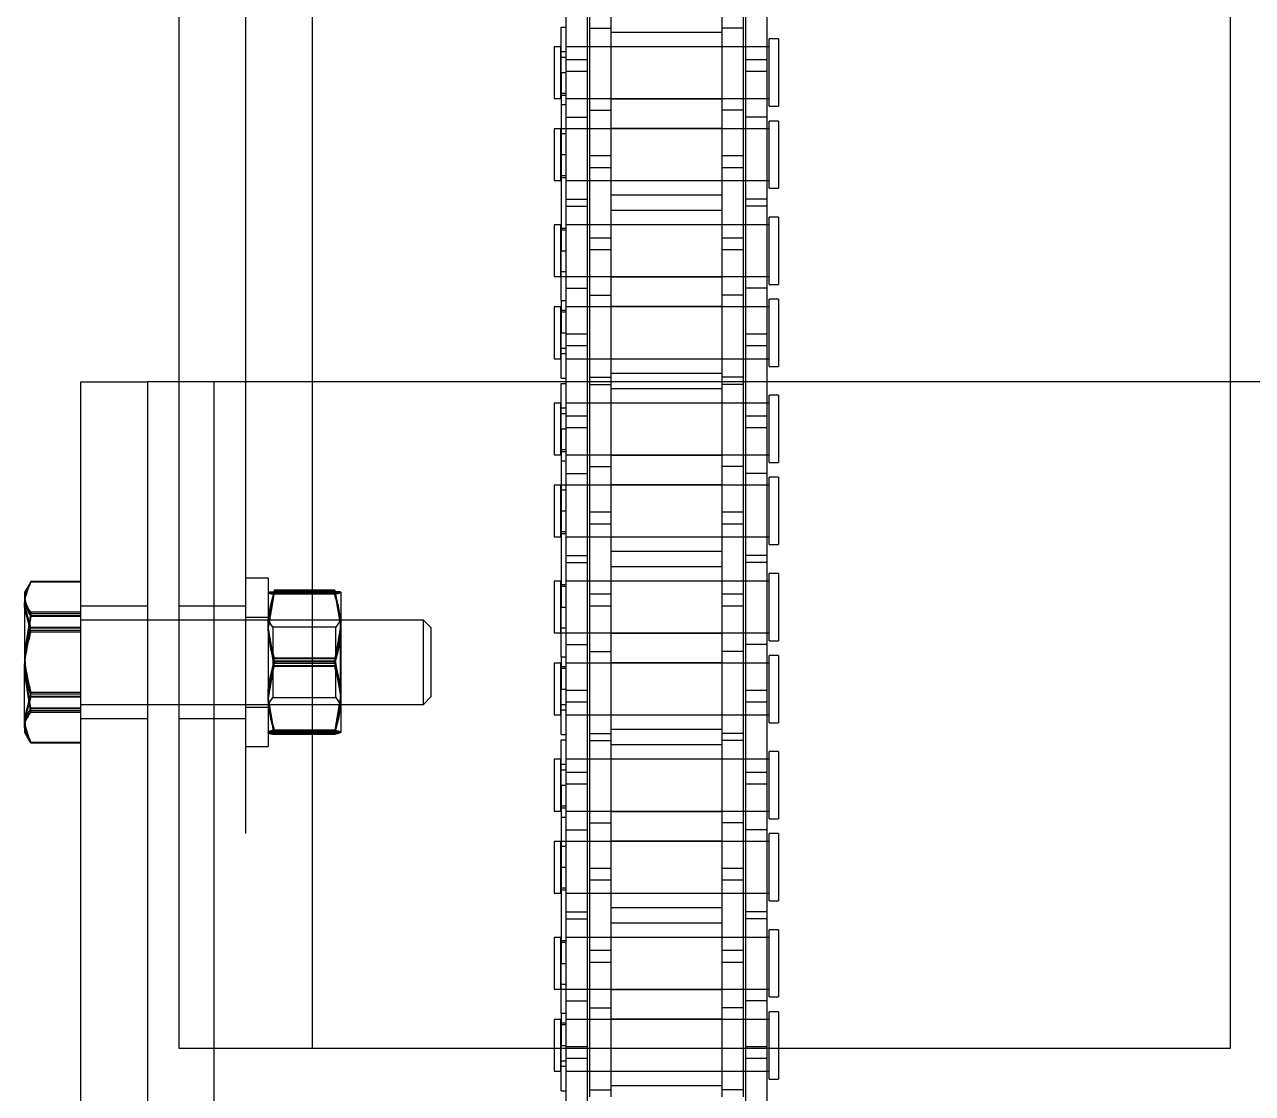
# Model space of a CAD drawing. Header units: metres. Extents: x 0 to 63075, y 0 to 44550.
# Drawn here: x 13883.7 to 13971.3, y 29076.3 to 29152.5 of the extents above; entities that cross this region are included whole.
import ezdxf

# ---------------------------------------------------------------- set-up
doc = ezdxf.new("R2010")
doc.units = ezdxf.units.M
doc.header["$LTSCALE"] = 75
doc.linetypes.add('HIDDEN2', pattern=[4.7625, 3.175, -1.5875])
for name, color, linetype in [('SDM', 7, 'Continuous'), ('SL4', 4, 'Continuous'), ('ST1', 7, 'HIDDEN2')]:
    doc.layers.add(name, color=color, linetype=linetype)

# ---------------------------------------------------------------- blocks, each defined once
blk = doc.blocks.new('A$Cb6dca9d5')
at = {"layer": 'SL4'}
for p, q in [((48.235, 3664.713), (48.235, 2339.738)), ((57.76, 2339.738), (57.76, 3664.713)), ((123.235, 2339.738), (123.235, 3664.713)), ((41.238, 2387.238), (46, 2387.238)), ((41.238, 2387.238), (41.238, 2287.238)), ((46, 2387.238), (46, 2287.238)), ((48.235, 2387.238), (46, 2387.238)), ((262.765, 2387.238), (123.235, 2387.238)), ((37.684, 2372.952), (37.507, 2372.607)), ((41.238, 2372.993), (37.684, 2372.993)), ((41.238, 2372.988), (37.684, 2372.988)), ((41.238, 2372.952), (37.684, 2372.952)), ((37.46, 2372.622), (37.238, 2372.238)), ((37.238, 2372.238), (37.238, 2371.166)), ((37.684, 2369.38), (37.238, 2371.166)), ((37.238, 2371.166), (37.238, 2366.523)), ((48.235, 2370.238), (46, 2370.238)), ((41.238, 2369.38), (37.684, 2369.38)), ((37.684, 2363.666), (37.238, 2366.523)), ((37.238, 2362.595), (37.238, 2366.523)), ((46, 2364.238), (48.235, 2364.238)), ((41.238, 2363.666), (37.684, 2363.666)), ((37.238, 2362.595), (37.238, 2362.238)), ((37.238, 2362.238), (37.46, 2361.853)), ((37.46, 2361.853), (37.534, 2361.725)), ((37.534, 2361.725), (37.548, 2361.699)), ((41.238, 2361.523), (37.684, 2361.523)), ((41.238, 2361.487), (37.684, 2361.487)), ((41.238, 2361.482), (37.684, 2361.482)), ((48.235, 2339.738), (57.76, 2339.738)), ((50.763, 2334.737), (50.763, 2339.738)), ((57.76, 2339.738), (123.235, 2339.738)), ((75, 2339.738), (75, 2338.083)), ((75.474, 2338.083), (75.474, 2339.738)), ((75.511, 2336.697), (75.511, 2339.738)), ((75.843, 2339.738), (75.843, 2338.996)), ((77.363, 2339.738), (77.363, 2338.996)), ((77.515, 2339.738), (77.515, 2336.251)), ((79.035, 2339.738), (79.035, 2336.251)), ((86.965, 2339.738), (86.965, 2336.251)), ((88.485, 2339.738), (88.485, 2336.251)), ((88.637, 2339.738), (88.637, 2338.996)), ((90.157, 2339.738), (90.157, 2338.996)), ((90.342, 2337.529), (90.342, 2339.738)), ((91, 2339.738), (91, 2337.529)), ((77.363, 2338.996), (75.843, 2338.996)), ((75.843, 2338.996), (75.843, 2334.737)), ((77.363, 2338.996), (77.363, 2334.737)), ((90.157, 2338.996), (88.637, 2338.996)), ((88.637, 2338.996), (88.637, 2334.737)), ((90.157, 2338.996), (90.157, 2334.737)), ((75, 2338.083), (75.474, 2338.083)), ((75.474, 2338.452), (75.511, 2338.452)), ((77.363, 2338.083), (77.515, 2338.083)), ((88.485, 2338.083), (88.637, 2338.083)), ((90.157, 2338.083), (90.342, 2338.083)), ((86.965, 2337.036), (79.035, 2337.036)), ((90.342, 2337.529), (91, 2337.529)), ((75.511, 2336.697), (75.843, 2336.697))]:
    blk.add_line(p, q, dxfattribs=at)
for points, knots in [([(37.238, 2371.166), (37.238, 2371.208), (37.244, 2371.811), (37.472, 2372.402), (37.684, 2372.952)], [0, 0, 0, 0, 0.070201, 1, 1, 1, 1]), ([(37.238, 2366.523), (37.238, 2366.591), (37.244, 2367.556), (37.472, 2368.501), (37.684, 2369.38)], [0, 0, 0, 0, 0.070201, 1, 1, 1, 1]), ([(37.238, 2362.595), (37.242, 2362.679), (37.264, 2363.041), (37.501, 2363.395), (37.684, 2363.666)], [0, 0, 0, 0, 0.231849, 1, 1, 1, 1]), ([(37.684, 2361.523), (37.628, 2361.597), (37.365, 2361.946), (37.294, 2362.308), (37.238, 2362.595)], [0, 0, 0, 0, 0.2110008, 1, 1, 1, 1])]:
    blk.add_open_spline(points, degree=3, knots=knots, dxfattribs=at)
at = {"layer": 'ST1'}
for p, q in [((52.998, 3664.713), (52.998, 2339.738)), ((57.76, 2339.738), (57.76, 3664.713)), ((77.515, 2418.801), (77.515, 2412.451)), ((79.035, 2418.801), (79.035, 2412.451)), ((86.965, 2418.801), (86.965, 2412.451)), ((88.485, 2418.801), (88.485, 2412.451)), ((75.843, 2415.196), (75.843, 2406.101)), ((77.363, 2415.196), (77.363, 2406.101)), ((88.637, 2415.196), (88.637, 2406.101)), ((90.157, 2415.196), (90.157, 2406.101)), ((75.511, 2412.507), (75.843, 2412.507)), ((75.511, 2409.276), (75.511, 2412.507)), ((77.515, 2412.451), (79.035, 2412.451)), ((77.515, 2412.451), (77.515, 2403.356)), ((79.035, 2412.451), (79.035, 2403.356)), ((79.035, 2412.168), (86.965, 2412.168)), ((88.485, 2412.451), (86.965, 2412.451)), ((86.965, 2412.451), (86.965, 2403.356)), ((88.485, 2412.451), (88.485, 2403.356)), ((90.342, 2406.877), (90.342, 2411.674)), ((91, 2411.674), (90.342, 2411.674)), ((91, 2411.674), (91, 2406.877)), ((75, 2411.121), (75, 2407.431)), ((75.474, 2411.121), (75, 2411.121)), ((75.474, 2407.431), (75.474, 2411.121)), ((75.843, 2410.752), (75.474, 2410.752)), ((77.363, 2411.121), (75.843, 2411.121)), ((90.342, 2411.121), (75.843, 2411.121)), ((79.035, 2411.121), (77.515, 2411.121)), ((86.965, 2411.121), (79.035, 2411.121)), ((88.485, 2411.121), (86.965, 2411.121)), ((90.157, 2411.121), (88.637, 2411.121)), ((75.511, 2410.383), (75.843, 2410.383)), ((75.843, 2410.208), (77.363, 2410.208)), ((88.637, 2410.208), (90.157, 2410.208)), ((75.511, 2409.276), (75.843, 2409.276)), ((75.511, 2409.276), (75.511, 2396.576)), ((77.363, 2409.348), (75.843, 2409.348)), ((90.157, 2409.348), (88.637, 2409.348)), ((75.474, 2407.8), (75.843, 2407.8)), ((75, 2407.431), (75.474, 2407.431)), ((75.511, 2407.657), (75.843, 2407.657)), ((75.843, 2406.98), (75.511, 2406.98)), ((75.843, 2407.431), (77.363, 2407.431)), ((75.843, 2407.431), (90.342, 2407.431)), ((77.515, 2407.431), (79.035, 2407.431)), ((79.035, 2407.431), (86.965, 2407.431)), ((86.965, 2407.388), (79.035, 2407.388)), ((86.965, 2407.431), (88.485, 2407.431)), ((88.637, 2407.431), (90.157, 2407.431)), ((75.843, 2406.101), (77.363, 2406.101)), ((75.843, 2406.101), (75.843, 2399.751)), ((77.363, 2406.101), (77.363, 2399.751)), ((77.515, 2406.603), (79.035, 2406.603)), ((88.485, 2406.603), (86.965, 2406.603)), ((90.157, 2406.101), (88.637, 2406.101)), ((88.637, 2406.101), (88.637, 2399.751)), ((90.157, 2406.101), (90.157, 2399.751)), ((90.342, 2406.877), (91, 2406.877)), ((75, 2405.273), (75, 2401.583)), ((75.474, 2405.273), (75, 2405.273)), ((75.474, 2401.583), (75.474, 2405.273)), ((77.363, 2405.273), (75.511, 2405.273)), ((90.342, 2405.273), (75.843, 2405.273)), ((79.035, 2405.273), (77.515, 2405.273)), ((79.035, 2405.316), (86.965, 2405.316)), ((86.965, 2405.273), (79.035, 2405.273)), ((88.485, 2405.273), (86.965, 2405.273)), ((90.157, 2405.273), (88.637, 2405.273)), ((90.342, 2401.029), (90.342, 2405.826)), ((91, 2405.826), (90.342, 2405.826)), ((91, 2405.826), (91, 2401.029)), ((75.843, 2404.904), (75.474, 2404.904)), ((75.511, 2403.428), (75.843, 2403.428)), ((77.515, 2403.356), (77.515, 2402.496)), ((77.515, 2403.356), (79.035, 2403.356)), ((79.035, 2403.356), (79.035, 2402.496)), ((86.965, 2403.356), (86.965, 2402.496)), ((86.965, 2403.356), (88.485, 2403.356)), ((88.485, 2403.356), (88.485, 2402.496)), ((75.474, 2401.952), (75.843, 2401.952)), ((75.511, 2401.809), (75.843, 2401.809)), ((77.515, 2402.496), (77.515, 2393.401)), ((79.035, 2402.496), (77.515, 2402.496)), ((79.035, 2402.496), (79.035, 2393.401)), ((86.965, 2402.496), (86.965, 2393.401)), ((88.485, 2402.496), (86.965, 2402.496)), ((88.485, 2402.496), (88.485, 2393.401)), ((75, 2401.583), (75.474, 2401.583)), ((75.843, 2401.583), (77.363, 2401.583)), ((75.843, 2401.583), (90.342, 2401.583)), ((77.515, 2401.583), (79.035, 2401.583)), ((79.035, 2401.583), (86.965, 2401.583)), ((86.965, 2401.583), (88.485, 2401.583)), ((88.637, 2401.583), (90.157, 2401.583)), ((90.342, 2401.029), (91, 2401.029)), ((75.843, 2400.253), (77.363, 2400.253)), ((86.965, 2400.536), (79.035, 2400.536)), ((90.157, 2400.253), (88.637, 2400.253)), ((75.843, 2399.751), (77.363, 2399.751)), ((75.843, 2399.751), (75.843, 2390.656)), ((77.363, 2399.751), (77.363, 2390.656)), ((79.035, 2399.468), (86.965, 2399.468)), ((90.157, 2399.751), (88.637, 2399.751)), ((88.637, 2399.751), (88.637, 2390.656)), ((90.157, 2399.751), (90.157, 2390.656)), ((75, 2398.421), (75, 2394.731)), ((75.474, 2398.421), (75, 2398.421)), ((75.474, 2394.731), (75.474, 2398.421)), ((75.511, 2398.195), (75.843, 2398.195)), ((77.363, 2398.421), (75.843, 2398.421)), ((90.342, 2398.421), (75.843, 2398.421)), ((79.035, 2398.421), (77.515, 2398.421)), ((86.965, 2398.421), (79.035, 2398.421)), ((88.485, 2398.421), (86.965, 2398.421)), ((90.157, 2398.421), (88.637, 2398.421)), ((90.342, 2394.177), (90.342, 2398.974)), ((91, 2398.974), (90.342, 2398.974)), ((91, 2398.974), (91, 2394.177)), ((75.843, 2398.052), (75.474, 2398.052)), ((77.515, 2397.508), (79.035, 2397.508)), ((86.965, 2397.508), (88.485, 2397.508)), ((75.511, 2396.576), (75.843, 2396.576)), ((75.511, 2393.024), (75.511, 2396.576)), ((79.035, 2396.648), (77.515, 2396.648)), ((88.485, 2396.648), (86.965, 2396.648)), ((75, 2394.731), (75.474, 2394.731)), ((75.474, 2395.1), (75.843, 2395.1)), ((75.511, 2394.731), (77.363, 2394.731)), ((75.843, 2394.731), (90.342, 2394.731)), ((77.515, 2394.731), (79.035, 2394.731)), ((79.035, 2394.731), (86.965, 2394.731)), ((86.965, 2394.688), (79.035, 2394.688)), ((86.965, 2394.731), (88.485, 2394.731)), ((88.637, 2394.731), (90.157, 2394.731)), ((75.843, 2393.903), (77.363, 2393.903)), ((90.157, 2393.903), (88.637, 2393.903)), ((90.342, 2394.177), (91, 2394.177)), ((75.511, 2393.024), (75.511, 2390.728)), ((75.511, 2393.024), (75.843, 2393.024)), ((77.515, 2393.401), (79.035, 2393.401)), ((77.515, 2393.401), (77.515, 2387.051)), ((79.035, 2393.401), (79.035, 2387.051)), ((88.485, 2393.401), (86.965, 2393.401)), ((86.965, 2393.401), (86.965, 2387.051)), ((88.485, 2393.401), (88.485, 2387.051)), ((90.342, 2388.329), (90.342, 2393.126)), ((91, 2393.126), (90.342, 2393.126)), ((91, 2393.126), (91, 2388.329)), ((75, 2392.573), (75, 2388.883)), ((75.474, 2392.573), (75, 2392.573)), ((75.474, 2388.883), (75.474, 2392.573)), ((75.843, 2392.204), (75.474, 2392.204)), ((75.511, 2392.347), (75.843, 2392.347)), ((77.363, 2392.573), (75.843, 2392.573)), ((90.342, 2392.573), (75.843, 2392.573)), ((79.035, 2392.573), (77.515, 2392.573)), ((79.035, 2392.616), (86.965, 2392.616)), ((86.965, 2392.573), (79.035, 2392.573)), ((88.485, 2392.573), (86.965, 2392.573)), ((90.157, 2392.573), (88.637, 2392.573)), ((75.511, 2390.728), (75.843, 2390.728)), ((75.511, 2387.497), (75.511, 2390.728)), ((75.843, 2390.656), (75.843, 2389.796)), ((75.843, 2390.656), (77.363, 2390.656)), ((77.363, 2390.656), (77.363, 2389.796)), ((88.637, 2390.656), (88.637, 2389.796)), ((88.637, 2390.656), (90.157, 2390.656)), ((90.157, 2390.656), (90.157, 2389.796)), ((75.511, 2389.621), (75.843, 2389.621)), ((75.843, 2389.796), (75.843, 2380.701)), ((77.363, 2389.796), (75.843, 2389.796)), ((77.363, 2389.796), (77.363, 2380.701)), ((88.637, 2389.796), (88.637, 2380.701)), ((90.157, 2389.796), (88.637, 2389.796)), ((90.157, 2389.796), (90.157, 2380.701)), ((75, 2388.883), (75.474, 2388.883)), ((75.474, 2389.252), (75.843, 2389.252)), ((75.843, 2388.883), (77.363, 2388.883)), ((75.843, 2388.883), (90.342, 2388.883)), ((77.515, 2388.883), (79.035, 2388.883)), ((79.035, 2388.883), (86.965, 2388.883)), ((86.965, 2388.883), (88.485, 2388.883)), ((88.637, 2388.883), (90.157, 2388.883)), ((86.965, 2387.836), (79.035, 2387.836)), ((90.342, 2388.329), (91, 2388.329)), ((50.763, 2387.238), (48.235, 2387.238)), ((50.763, 2287.238), (50.763, 2387.238)), ((123.235, 2387.238), (50.763, 2387.238)), ((50.763, 2339.738), (50.763, 2387.238)), ((75.511, 2387.497), (75.843, 2387.497)), ((75.511, 2387.107), (75.843, 2387.107)), ((75.511, 2383.876), (75.511, 2387.107)), ((77.515, 2387.553), (79.035, 2387.553)), ((77.515, 2387.051), (79.035, 2387.051)), ((77.515, 2387.051), (77.515, 2377.956)), ((79.035, 2387.051), (79.035, 2377.956)), ((79.035, 2386.768), (86.965, 2386.768)), ((88.485, 2387.553), (86.965, 2387.553)), ((88.485, 2387.051), (86.965, 2387.051)), ((86.965, 2387.051), (86.965, 2377.956)), ((88.485, 2387.051), (88.485, 2377.956)), ((90.342, 2381.477), (90.342, 2386.274)), ((91, 2386.274), (90.342, 2386.274)), ((91, 2386.274), (91, 2381.477)), ((75, 2385.721), (75, 2382.031)), ((75.474, 2385.721), (75, 2385.721)), ((75.474, 2382.031), (75.474, 2385.721)), ((75.843, 2385.352), (75.474, 2385.352)), ((77.363, 2385.721), (75.843, 2385.721)), ((90.342, 2385.721), (75.843, 2385.721)), ((79.035, 2385.721), (77.515, 2385.721)), ((86.965, 2385.721), (79.035, 2385.721)), ((88.485, 2385.721), (86.965, 2385.721)), ((90.157, 2385.721), (88.637, 2385.721)), ((75.511, 2384.983), (75.843, 2384.983)), ((75.843, 2384.808), (77.363, 2384.808)), ((88.637, 2384.808), (90.157, 2384.808)), ((75.511, 2383.876), (75.511, 2371.176)), ((75.511, 2383.876), (75.843, 2383.876)), ((77.363, 2383.948), (75.843, 2383.948)), ((90.157, 2383.948), (88.637, 2383.948)), ((75.474, 2382.4), (75.843, 2382.4)), ((75, 2382.031), (75.474, 2382.031)), ((75.511, 2382.257), (75.843, 2382.257)), ((75.843, 2381.58), (75.511, 2381.58)), ((75.843, 2382.031), (77.363, 2382.031)), ((75.843, 2382.031), (90.342, 2382.031)), ((77.515, 2382.031), (79.035, 2382.031)), ((79.035, 2382.031), (86.965, 2382.031)), ((86.965, 2381.988), (79.035, 2381.988)), ((86.965, 2382.031), (88.485, 2382.031)), ((88.637, 2382.031), (90.157, 2382.031)), ((75.843, 2380.701), (77.363, 2380.701)), ((75.843, 2380.701), (75.843, 2374.351)), ((77.363, 2380.701), (77.363, 2374.351)), ((77.515, 2381.203), (79.035, 2381.203)), ((88.485, 2381.203), (86.965, 2381.203)), ((90.157, 2380.701), (88.637, 2380.701)), ((88.637, 2380.701), (88.637, 2374.351)), ((90.157, 2380.701), (90.157, 2374.351)), ((90.342, 2381.477), (91, 2381.477)), ((75, 2379.873), (75, 2376.183)), ((75.474, 2379.873), (75, 2379.873)), ((75.474, 2376.183), (75.474, 2379.873)), ((77.363, 2379.873), (75.511, 2379.873)), ((90.342, 2379.873), (75.843, 2379.873)), ((79.035, 2379.873), (77.515, 2379.873)), ((79.035, 2379.916), (86.965, 2379.916)), ((86.965, 2379.873), (79.035, 2379.873)), ((88.485, 2379.873), (86.965, 2379.873)), ((90.157, 2379.873), (88.637, 2379.873)), ((90.342, 2375.629), (90.342, 2380.426)), ((91, 2380.426), (90.342, 2380.426)), ((91, 2380.426), (91, 2375.629)), ((75.843, 2379.504), (75.474, 2379.504)), ((75.511, 2378.028), (75.843, 2378.028)), ((77.515, 2377.956), (77.515, 2377.096)), ((77.515, 2377.956), (79.035, 2377.956)), ((79.035, 2377.956), (79.035, 2377.096)), ((86.965, 2377.956), (86.965, 2377.096)), ((86.965, 2377.956), (88.485, 2377.956)), ((88.485, 2377.956), (88.485, 2377.096)), ((75.474, 2376.552), (75.843, 2376.552)), ((75.511, 2376.409), (75.843, 2376.409)), ((77.515, 2377.096), (77.515, 2368.001)), ((79.035, 2377.096), (77.515, 2377.096)), ((79.035, 2377.096), (79.035, 2368.001)), ((86.965, 2377.096), (86.965, 2368.001)), ((88.485, 2377.096), (86.965, 2377.096)), ((88.485, 2377.096), (88.485, 2368.001)), ((75, 2376.183), (75.474, 2376.183)), ((75.843, 2376.183), (77.363, 2376.183)), ((75.843, 2376.183), (90.342, 2376.183)), ((77.515, 2376.183), (79.035, 2376.183)), ((79.035, 2376.183), (86.965, 2376.183)), ((86.965, 2376.183), (88.485, 2376.183)), ((88.637, 2376.183), (90.157, 2376.183)), ((90.342, 2375.629), (91, 2375.629)), ((75.843, 2374.853), (77.363, 2374.853)), ((86.965, 2375.136), (79.035, 2375.136)), ((90.157, 2374.853), (88.637, 2374.853)), ((75.843, 2374.351), (77.363, 2374.351)), ((75.843, 2374.351), (75.843, 2365.256)), ((77.363, 2374.351), (77.363, 2365.256)), ((79.035, 2374.068), (86.965, 2374.068)), ((90.157, 2374.351), (88.637, 2374.351)), ((88.637, 2374.351), (88.637, 2365.256)), ((90.157, 2374.351), (90.157, 2365.256)), ((37.534, 2372.75), (37.46, 2372.622)), ((37.548, 2372.776), (37.534, 2372.75)), ((37.684, 2372.988), (37.568, 2372.731)), ((41.238, 2372.97), (37.684, 2372.97)), ((54.598, 2373.238), (52.998, 2373.238)), ((54.598, 2373.238), (54.598, 2361.238)), ((75, 2373.021), (75, 2369.331)), ((75.474, 2373.021), (75, 2373.021)), ((75.474, 2369.331), (75.474, 2373.021)), ((75.511, 2372.795), (75.843, 2372.795)), ((77.363, 2373.021), (75.843, 2373.021)), ((90.342, 2373.021), (75.843, 2373.021)), ((79.035, 2373.021), (77.515, 2373.021)), ((86.965, 2373.021), (79.035, 2373.021)), ((88.485, 2373.021), (86.965, 2373.021)), ((90.157, 2373.021), (88.637, 2373.021)), ((90.342, 2368.777), (90.342, 2373.574)), ((91, 2373.574), (90.342, 2373.574)), ((91, 2373.574), (91, 2368.777)), ((55.044, 2372.379), (54.598, 2369.956)), ((55.044, 2372.268), (54.598, 2369.783)), ((54.6, 2372.242), (54.598, 2372.238)), ((54.598, 2372.238), (54.598, 2372.238)), ((55.044, 2372.2), (54.598, 2369.682)), ((54.601, 2372.244), (54.6, 2372.242)), ((59.351, 2372.379), (55.044, 2372.379)), ((59.351, 2372.353), (55.044, 2372.353)), ((59.351, 2372.274), (55.044, 2372.274)), ((59.351, 2372.268), (55.044, 2372.268)), ((59.351, 2372.207), (55.044, 2372.207)), ((59.351, 2372.2), (55.044, 2372.2)), ((59.351, 2372.113), (55.044, 2372.113)), ((59.351, 2372.083), (55.044, 2372.083)), ((59.351, 2372.379), (59.798, 2369.956)), ((59.351, 2372.268), (59.798, 2369.783)), ((59.351, 2372.2), (59.798, 2369.682)), ((59.795, 2372.242), (59.794, 2372.244)), ((59.797, 2372.238), (59.795, 2372.242)), ((59.798, 2372.238), (59.797, 2372.238)), ((59.798, 2372.237), (59.798, 2369.682)), ((75.843, 2372.652), (75.474, 2372.652)), ((77.515, 2372.108), (79.035, 2372.108)), ((86.965, 2372.108), (88.485, 2372.108)), ((37.684, 2369.72), (37.238, 2371.356)), ((37.684, 2369.669), (37.238, 2371.329)), ((37.684, 2369.505), (37.238, 2371.238)), ((46, 2371.238), (41.238, 2371.238)), ((52.998, 2371.238), (48.235, 2371.238)), ((75.511, 2371.176), (75.843, 2371.176)), ((75.511, 2367.624), (75.511, 2371.176)), ((79.035, 2371.248), (77.515, 2371.248)), ((88.485, 2371.248), (86.965, 2371.248)), ((37.684, 2370.809), (37.238, 2367.952)), ((37.684, 2370.702), (37.238, 2367.836)), ((37.684, 2370.557), (37.238, 2367.681)), ((37.684, 2370.511), (37.238, 2367.633)), ((41.238, 2370.809), (37.684, 2370.809)), ((41.238, 2370.702), (37.684, 2370.702)), ((41.238, 2370.557), (37.684, 2370.557)), ((41.238, 2370.511), (37.684, 2370.511)), ((46, 2370.238), (41.238, 2370.238)), ((65.683, 2370.238), (48.235, 2370.238)), ((54.598, 2370.438), (52.998, 2370.438)), ((54.948, 2369.738), (54.598, 2370.238)), ((59.772, 2370.238), (59.422, 2369.738)), ((59.798, 2370.238), (59.772, 2370.238)), ((59.772, 2370.237), (59.772, 2370.237)), ((59.772, 2364.238), (59.772, 2370.237)), ((65.683, 2364.452), (65.683, 2370.238)), ((66.238, 2369.683), (65.683, 2370.238)), ((41.238, 2369.72), (37.684, 2369.72)), ((41.238, 2369.669), (37.684, 2369.669)), ((41.238, 2369.505), (37.684, 2369.505)), ((55.044, 2367.312), (54.598, 2369.793)), ((55.044, 2366.941), (54.598, 2369.512)), ((59.422, 2369.738), (54.948, 2369.738)), ((54.948, 2369.737), (54.948, 2364.738)), ((59.351, 2367.312), (59.798, 2369.793)), ((59.351, 2366.941), (59.798, 2369.512)), ((59.422, 2364.738), (59.422, 2369.738)), ((59.798, 2369.682), (59.798, 2364.682)), ((66.238, 2364.792), (66.238, 2369.683)), ((75, 2369.331), (75.474, 2369.331)), ((75.474, 2369.7), (75.843, 2369.7)), ((75.511, 2369.331), (77.363, 2369.331)), ((75.843, 2369.331), (90.342, 2369.331)), ((77.515, 2369.331), (79.035, 2369.331)), ((79.035, 2369.331), (86.965, 2369.331)), ((86.965, 2369.288), (79.035, 2369.288)), ((86.965, 2369.331), (88.485, 2369.331)), ((88.637, 2369.331), (90.157, 2369.331)), ((75.843, 2368.503), (77.363, 2368.503)), ((90.157, 2368.503), (88.637, 2368.503)), ((90.342, 2368.777), (91, 2368.777)), ((55.044, 2367.534), (54.598, 2364.963)), ((59.351, 2367.534), (55.044, 2367.534)), ((59.351, 2367.534), (59.798, 2364.963)), ((75.511, 2367.624), (75.511, 2365.328)), ((75.511, 2367.624), (75.843, 2367.624)), ((77.515, 2368.001), (79.035, 2368.001)), ((77.515, 2368.001), (77.515, 2361.651)), ((79.035, 2368.001), (79.035, 2361.651)), ((88.485, 2368.001), (86.965, 2368.001)), ((86.965, 2368.001), (86.965, 2361.651)), ((88.485, 2368.001), (88.485, 2361.651)), ((90.342, 2362.929), (90.342, 2367.726)), ((91, 2367.726), (90.342, 2367.726)), ((91, 2367.726), (91, 2362.929)), ((37.684, 2363.964), (37.238, 2366.842)), ((37.684, 2363.918), (37.238, 2366.794)), ((37.684, 2363.773), (37.238, 2366.639)), ((55.044, 2367.299), (54.598, 2364.784)), ((55.044, 2367.163), (54.598, 2364.682)), ((59.351, 2367.478), (55.044, 2367.478)), ((59.351, 2367.312), (55.044, 2367.312)), ((59.351, 2367.299), (55.044, 2367.299)), ((59.351, 2367.176), (55.044, 2367.176)), ((59.351, 2367.163), (55.044, 2367.163)), ((59.351, 2366.997), (55.044, 2366.997)), ((59.351, 2366.941), (55.044, 2366.941)), ((59.351, 2367.299), (59.798, 2364.784)), ((59.351, 2367.163), (59.798, 2364.682)), ((75, 2367.173), (75, 2363.483)), ((75.474, 2367.173), (75, 2367.173)), ((75.474, 2363.483), (75.474, 2367.173)), ((75.843, 2366.804), (75.474, 2366.804)), ((75.511, 2366.947), (75.843, 2366.947)), ((77.363, 2367.173), (75.843, 2367.173)), ((90.342, 2367.173), (75.843, 2367.173)), ((79.035, 2367.173), (77.515, 2367.173)), ((79.035, 2367.216), (86.965, 2367.216)), ((86.965, 2367.173), (79.035, 2367.173)), ((88.485, 2367.173), (86.965, 2367.173)), ((90.157, 2367.173), (88.637, 2367.173)), ((37.684, 2365.095), (37.238, 2363.309)), ((37.684, 2364.97), (37.238, 2363.238)), ((41.238, 2365.095), (37.684, 2365.095)), ((41.238, 2364.97), (37.684, 2364.97)), ((75.511, 2365.328), (75.843, 2365.328)), ((75.511, 2362.097), (75.511, 2365.328)), ((75.843, 2365.256), (75.843, 2364.396)), ((75.843, 2365.256), (77.363, 2365.256)), ((77.363, 2365.256), (77.363, 2364.396)), ((88.637, 2365.256), (88.637, 2364.396)), ((88.637, 2365.256), (90.157, 2365.256)), ((90.157, 2365.256), (90.157, 2364.396)), ((37.684, 2364.806), (37.238, 2363.146)), ((37.684, 2364.755), (37.238, 2363.119)), ((41.238, 2364.806), (37.684, 2364.806)), ((41.238, 2364.755), (37.684, 2364.755)), ((41.238, 2364.238), (46, 2364.238)), ((48.235, 2364.238), (65.683, 2364.238)), ((52.998, 2364.038), (54.598, 2364.038)), ((55.044, 2362.275), (54.598, 2364.793)), ((54.598, 2364.238), (54.948, 2364.738)), ((55.044, 2362.096), (54.598, 2364.519)), ((54.948, 2364.738), (59.422, 2364.738)), ((59.351, 2362.275), (59.798, 2364.793)), ((59.351, 2362.096), (59.798, 2364.519)), ((59.422, 2364.738), (59.772, 2364.238)), ((59.772, 2364.238), (59.798, 2364.238)), ((59.798, 2364.682), (59.798, 2362.238)), ((65.683, 2364.238), (66.238, 2364.792)), ((65.683, 2364.238), (65.683, 2364.452)), ((75.511, 2364.221), (75.843, 2364.221)), ((75.843, 2364.396), (75.843, 2355.301)), ((77.363, 2364.396), (75.843, 2364.396)), ((77.363, 2364.396), (77.363, 2355.301)), ((88.637, 2364.396), (88.637, 2355.301)), ((90.157, 2364.396), (88.637, 2364.396)), ((90.157, 2364.396), (90.157, 2355.301)), ((41.238, 2363.964), (37.684, 2363.964)), ((41.238, 2363.918), (37.684, 2363.918)), ((41.238, 2363.773), (37.684, 2363.773)), ((41.238, 2363.238), (46, 2363.238)), ((48.235, 2363.238), (52.998, 2363.238)), ((75, 2363.483), (75.474, 2363.483)), ((75.474, 2363.852), (75.843, 2363.852)), ((75.843, 2363.483), (77.363, 2363.483)), ((75.843, 2363.483), (90.342, 2363.483)), ((77.515, 2363.483), (79.035, 2363.483)), ((79.035, 2363.483), (86.965, 2363.483)), ((86.965, 2363.483), (88.485, 2363.483)), ((88.637, 2363.483), (90.157, 2363.483)), ((37.502, 2361.815), (37.238, 2362.639)), ((54.598, 2362.238), (54.598, 2362.237)), ((59.351, 2362.392), (55.044, 2362.392)), ((59.351, 2362.362), (55.044, 2362.362)), ((59.351, 2362.275), (55.044, 2362.275)), ((59.351, 2362.268), (55.044, 2362.268)), ((59.797, 2362.237), (59.798, 2362.238)), ((86.965, 2362.436), (79.035, 2362.436)), ((90.342, 2362.929), (91, 2362.929)), ((41.238, 2361.505), (37.684, 2361.505)), ((59.351, 2362.207), (55.044, 2362.207)), ((59.351, 2362.201), (55.044, 2362.201)), ((59.351, 2362.122), (55.044, 2362.122)), ((59.351, 2362.096), (55.044, 2362.096)), ((59.762, 2362.209), (59.351, 2362.122)), ((59.762, 2362.204), (59.351, 2362.096)), ((59.794, 2362.231), (59.795, 2362.233)), ((59.795, 2362.233), (59.797, 2362.237)), ((75.511, 2362.097), (75.843, 2362.097)), ((75.511, 2361.707), (75.843, 2361.707)), ((75.511, 2358.476), (75.511, 2361.707)), ((77.515, 2362.153), (79.035, 2362.153)), ((77.515, 2361.651), (79.035, 2361.651)), ((77.515, 2361.651), (77.515, 2352.556)), ((79.035, 2361.651), (79.035, 2352.556)), ((79.035, 2361.368), (86.965, 2361.368)), ((88.485, 2362.153), (86.965, 2362.153)), ((88.485, 2361.651), (86.965, 2361.651)), ((86.965, 2361.651), (86.965, 2352.556)), ((88.485, 2361.651), (88.485, 2352.556)), ((52.998, 2361.238), (54.598, 2361.238)), ((90.342, 2356.077), (90.342, 2360.874)), ((91, 2360.874), (90.342, 2360.874)), ((91, 2360.874), (91, 2356.077)), ((75, 2360.321), (75, 2356.631)), ((75.474, 2360.321), (75, 2360.321)), ((75.474, 2356.631), (75.474, 2360.321)), ((75.843, 2359.952), (75.474, 2359.952)), ((77.363, 2360.321), (75.843, 2360.321)), ((90.342, 2360.321), (75.843, 2360.321)), ((79.035, 2360.321), (77.515, 2360.321)), ((86.965, 2360.321), (79.035, 2360.321)), ((88.485, 2360.321), (86.965, 2360.321)), ((90.157, 2360.321), (88.637, 2360.321)), ((75.511, 2359.583), (75.843, 2359.583)), ((75.843, 2359.408), (77.363, 2359.408)), ((88.637, 2359.408), (90.157, 2359.408)), ((75.511, 2358.476), (75.511, 2345.776)), ((75.511, 2358.476), (75.843, 2358.476)), ((77.363, 2358.548), (75.843, 2358.548)), ((90.157, 2358.548), (88.637, 2358.548)), ((75.474, 2357), (75.843, 2357)), ((75, 2356.631), (75.474, 2356.631)), ((75.511, 2356.857), (75.843, 2356.857)), ((75.843, 2356.18), (75.511, 2356.18)), ((75.843, 2356.631), (77.363, 2356.631)), ((75.843, 2356.631), (90.342, 2356.631)), ((77.515, 2356.631), (79.035, 2356.631)), ((79.035, 2356.631), (86.965, 2356.631)), ((86.965, 2356.588), (79.035, 2356.588)), ((86.965, 2356.631), (88.485, 2356.631)), ((88.637, 2356.631), (90.157, 2356.631)), ((75.843, 2355.301), (77.363, 2355.301)), ((75.843, 2355.301), (75.843, 2348.951)), ((77.363, 2355.301), (77.363, 2348.951)), ((77.515, 2355.803), (79.035, 2355.803)), ((88.485, 2355.803), (86.965, 2355.803)), ((90.157, 2355.301), (88.637, 2355.301)), ((88.637, 2355.301), (88.637, 2348.951)), ((90.157, 2355.301), (90.157, 2348.951)), ((90.342, 2356.077), (91, 2356.077)), ((75, 2354.473), (75, 2350.783)), ((75.474, 2354.473), (75, 2354.473)), ((75.474, 2350.783), (75.474, 2354.473)), ((77.363, 2354.473), (75.511, 2354.473)), ((90.342, 2354.473), (75.843, 2354.473)), ((79.035, 2354.473), (77.515, 2354.473)), ((79.035, 2354.516), (86.965, 2354.516)), ((86.965, 2354.473), (79.035, 2354.473)), ((88.485, 2354.473), (86.965, 2354.473)), ((90.157, 2354.473), (88.637, 2354.473)), ((90.342, 2350.229), (90.342, 2355.026)), ((91, 2355.026), (90.342, 2355.026)), ((91, 2355.026), (91, 2350.229)), ((75.843, 2354.104), (75.474, 2354.104)), ((75.511, 2352.628), (75.843, 2352.628)), ((77.515, 2352.556), (77.515, 2351.696)), ((77.515, 2352.556), (79.035, 2352.556)), ((79.035, 2352.556), (79.035, 2351.696)), ((86.965, 2352.556), (86.965, 2351.696)), ((86.965, 2352.556), (88.485, 2352.556)), ((88.485, 2352.556), (88.485, 2351.696)), ((75.474, 2351.152), (75.843, 2351.152)), ((75.511, 2351.009), (75.843, 2351.009)), ((77.515, 2351.696), (77.515, 2342.601)), ((79.035, 2351.696), (77.515, 2351.696)), ((79.035, 2351.696), (79.035, 2342.601)), ((86.965, 2351.696), (86.965, 2342.601)), ((88.485, 2351.696), (86.965, 2351.696)), ((88.485, 2351.696), (88.485, 2342.601)), ((75, 2350.783), (75.474, 2350.783)), ((75.843, 2350.783), (77.363, 2350.783)), ((75.843, 2350.783), (90.342, 2350.783)), ((77.515, 2350.783), (79.035, 2350.783)), ((79.035, 2350.783), (86.965, 2350.783)), ((86.965, 2350.783), (88.485, 2350.783)), ((88.637, 2350.783), (90.157, 2350.783)), ((90.342, 2350.229), (91, 2350.229)), ((75.843, 2349.453), (77.363, 2349.453)), ((86.965, 2349.736), (79.035, 2349.736)), ((90.157, 2349.453), (88.637, 2349.453)), ((75.843, 2348.951), (77.363, 2348.951)), ((75.843, 2348.951), (75.843, 2339.856)), ((77.363, 2348.951), (77.363, 2339.856)), ((79.035, 2348.668), (86.965, 2348.668)), ((90.157, 2348.951), (88.637, 2348.951)), ((88.637, 2348.951), (88.637, 2339.856)), ((90.157, 2348.951), (90.157, 2339.856)), ((75, 2347.621), (75, 2343.931)), ((75.474, 2347.621), (75, 2347.621)), ((75.474, 2343.931), (75.474, 2347.621)), ((75.511, 2347.395), (75.843, 2347.395)), ((77.363, 2347.621), (75.843, 2347.621)), ((90.342, 2347.621), (75.843, 2347.621)), ((79.035, 2347.621), (77.515, 2347.621)), ((86.965, 2347.621), (79.035, 2347.621)), ((88.485, 2347.621), (86.965, 2347.621)), ((90.157, 2347.621), (88.637, 2347.621)), ((90.342, 2343.377), (90.342, 2348.174)), ((91, 2348.174), (90.342, 2348.174)), ((91, 2348.174), (91, 2343.377)), ((75.843, 2347.252), (75.474, 2347.252)), ((77.515, 2346.708), (79.035, 2346.708)), ((86.965, 2346.708), (88.485, 2346.708)), ((75.511, 2345.776), (75.843, 2345.776)), ((75.511, 2342.224), (75.511, 2345.776)), ((79.035, 2345.848), (77.515, 2345.848)), ((88.485, 2345.848), (86.965, 2345.848)), ((75, 2343.931), (75.474, 2343.931)), ((75.474, 2344.3), (75.843, 2344.3)), ((75.511, 2343.931), (77.363, 2343.931)), ((75.843, 2343.931), (90.342, 2343.931)), ((77.515, 2343.931), (79.035, 2343.931)), ((79.035, 2343.931), (86.965, 2343.931)), ((86.965, 2343.888), (79.035, 2343.888)), ((86.965, 2343.931), (88.485, 2343.931)), ((88.637, 2343.931), (90.157, 2343.931)), ((75.843, 2343.103), (77.363, 2343.103)), ((90.157, 2343.103), (88.637, 2343.103)), ((90.342, 2343.377), (91, 2343.377)), ((75.511, 2342.224), (75.511, 2339.928)), ((75.511, 2342.224), (75.843, 2342.224)), ((77.515, 2342.601), (79.035, 2342.601)), ((77.515, 2342.601), (77.515, 2339.738)), ((79.035, 2342.601), (79.035, 2339.738)), ((88.485, 2342.601), (86.965, 2342.601)), ((86.965, 2342.601), (86.965, 2339.738)), ((88.485, 2342.601), (88.485, 2339.738)), ((90.342, 2339.738), (90.342, 2342.326)), ((91, 2342.326), (90.342, 2342.326)), ((91, 2342.326), (91, 2339.738)), ((75, 2341.773), (75, 2339.738)), ((75.474, 2341.773), (75, 2341.773)), ((75.474, 2339.738), (75.474, 2341.773)), ((75.843, 2341.404), (75.474, 2341.404)), ((75.511, 2341.547), (75.843, 2341.547)), ((77.363, 2341.773), (75.843, 2341.773)), ((90.342, 2341.773), (75.843, 2341.773)), ((79.035, 2341.773), (77.515, 2341.773)), ((79.035, 2341.816), (86.965, 2341.816)), ((86.965, 2341.773), (79.035, 2341.773)), ((88.485, 2341.773), (86.965, 2341.773)), ((90.157, 2341.773), (88.637, 2341.773)), ((75.511, 2339.928), (75.843, 2339.928)), ((75.511, 2339.738), (75.511, 2339.928)), ((75.843, 2339.856), (75.843, 2339.738)), ((75.843, 2339.856), (77.363, 2339.856)), ((77.363, 2339.856), (77.363, 2339.738)), ((88.637, 2339.856), (88.637, 2339.738)), ((88.637, 2339.856), (90.157, 2339.856)), ((90.157, 2339.856), (90.157, 2339.738)), ((75.511, 2338.821), (75.843, 2338.821)), ((75.511, 2338.452), (75.843, 2338.452)), ((75.843, 2338.083), (77.363, 2338.083)), ((75.843, 2338.083), (77.363, 2338.083)), ((77.515, 2338.083), (88.485, 2338.083)), ((77.515, 2338.083), (79.035, 2338.083)), ((79.035, 2338.083), (86.965, 2338.083)), ((86.965, 2338.083), (88.485, 2338.083)), ((88.637, 2338.083), (90.157, 2338.083)), ((88.637, 2338.083), (90.157, 2338.083)), ((77.515, 2336.753), (79.035, 2336.753)), ((88.485, 2336.753), (86.965, 2336.753))]:
    blk.add_line(p, q, dxfattribs=at)
for points, knots in [([(37.238, 2371.356), (37.238, 2371.395), (37.244, 2371.948), (37.472, 2372.489), (37.684, 2372.993)], [0, 0, 0, 0, 0.070201, 1, 1, 1, 1]), ([(37.238, 2371.329), (37.238, 2371.368), (37.244, 2371.928), (37.472, 2372.478), (37.684, 2372.988)], [0, 0, 0, 0, 0.0702006, 1, 1, 1, 1]), ([(37.238, 2371.238), (37.238, 2371.279), (37.244, 2371.863), (37.472, 2372.437), (37.684, 2372.97)], [0, 0, 0, 0, 0.070201, 1, 1, 1, 1]), ([(37.533, 2372.658), (37.419, 2372.473), (37.252, 2372.203), (37.241, 2371.925), (37.238, 2371.836)], [0, 0, 0, 0, 0.679674, 1, 1, 1, 1]), ([(37.507, 2372.607), (37.405, 2372.449), (37.25, 2372.21), (37.241, 2371.964), (37.238, 2371.88)], [0, 0, 0, 0, 0.657342, 1, 1, 1, 1]), ([(37.437, 2372.436), (37.366, 2372.305), (37.243, 2372.08), (37.239, 2371.849), (37.238, 2371.752)], [0, 0, 0, 0, 0.57783, 1, 1, 1, 1]), ([(37.424, 2372.412), (37.359, 2372.295), (37.242, 2372.084), (37.239, 2371.868), (37.238, 2371.772)], [0, 0, 0, 0, 0.557771, 1, 1, 1, 1]), ([(37.238, 2371.88), (37.294, 2371.594), (37.365, 2371.231), (37.628, 2370.883), (37.684, 2370.809)], [0, 0, 0, 0, 0.7889992, 1, 1, 1, 1]), ([(54.598, 2372.237), (54.604, 2372.24), (54.629, 2372.253), (54.869, 2372.265), (55.044, 2372.274)], [0, 0, 0, 0, 0.268634, 1, 1, 1, 1]), ([(54.598, 2369.793), (54.598, 2369.852), (54.604, 2370.69), (54.832, 2371.511), (55.044, 2372.274)], [0, 0, 0, 0, 0.070201, 1, 1, 1, 1]), ([(55.044, 2372.2), (54.977, 2372.203), (54.715, 2372.215), (54.648, 2372.228), (54.598, 2372.237)], [0, 0, 0, 0, 0.2575513, 1, 1, 1, 1]), ([(54.598, 2372.233), (54.604, 2372.222), (54.629, 2372.182), (54.869, 2372.142), (55.044, 2372.113)], [0, 0, 0, 0, 0.268634, 1, 1, 1, 1]), ([(54.598, 2372.231), (54.604, 2372.217), (54.629, 2372.167), (54.869, 2372.118), (55.044, 2372.083)], [0, 0, 0, 0, 0.268634, 1, 1, 1, 1]), ([(54.598, 2369.512), (54.598, 2369.573), (54.604, 2370.441), (54.832, 2371.292), (55.044, 2372.083)], [0, 0, 0, 0, 0.070201, 1, 1, 1, 1]), ([(59.798, 2372.237), (59.791, 2372.24), (59.766, 2372.253), (59.526, 2372.265), (59.351, 2372.274)], [0, 0, 0, 0, 0.268634, 1, 1, 1, 1]), ([(59.798, 2369.793), (59.797, 2369.852), (59.791, 2370.69), (59.563, 2371.511), (59.351, 2372.274)], [0, 0, 0, 0, 0.070201, 1, 1, 1, 1]), ([(59.351, 2372.2), (59.418, 2372.203), (59.68, 2372.215), (59.747, 2372.228), (59.798, 2372.237)], [0, 0, 0, 0, 0.257551, 1, 1, 1, 1]), ([(59.798, 2372.233), (59.791, 2372.222), (59.766, 2372.182), (59.526, 2372.142), (59.351, 2372.113)], [0, 0, 0, 0, 0.268634, 1, 1, 1, 1]), ([(59.798, 2372.231), (59.791, 2372.217), (59.766, 2372.167), (59.526, 2372.118), (59.351, 2372.083)], [0, 0, 0, 0, 0.268634, 1, 1, 1, 1]), ([(59.798, 2369.512), (59.797, 2369.573), (59.791, 2370.441), (59.563, 2371.292), (59.351, 2372.083)], [0, 0, 0, 0, 0.070201, 1, 1, 1, 1]), ([(37.238, 2371.836), (37.294, 2371.533), (37.365, 2371.149), (37.628, 2370.78), (37.684, 2370.702)], [0, 0, 0, 0, 0.788999, 1, 1, 1, 1]), ([(37.238, 2371.772), (37.294, 2371.448), (37.365, 2371.036), (37.628, 2370.64), (37.684, 2370.557)], [0, 0, 0, 0, 0.788999, 1, 1, 1, 1]), ([(37.238, 2371.752), (37.294, 2371.42), (37.365, 2371), (37.628, 2370.596), (37.684, 2370.511)], [0, 0, 0, 0, 0.788999, 1, 1, 1, 1]), ([(37.238, 2366.842), (37.238, 2366.91), (37.244, 2367.882), (37.472, 2368.834), (37.684, 2369.72)], [0, 0, 0, 0, 0.070201, 1, 1, 1, 1]), ([(37.238, 2366.794), (37.238, 2366.862), (37.244, 2367.833), (37.472, 2368.784), (37.684, 2369.669)], [0, 0, 0, 0, 0.070201, 1, 1, 1, 1]), ([(37.238, 2366.639), (37.238, 2366.707), (37.244, 2367.675), (37.472, 2368.624), (37.684, 2369.505)], [0, 0, 0, 0, 0.070201, 1, 1, 1, 1]), ([(54.598, 2369.956), (54.598, 2369.899), (54.604, 2369.081), (54.832, 2368.279), (55.044, 2367.534)], [0, 0, 0, 0, 0.0702006, 1, 1, 1, 1]), ([(54.598, 2369.783), (54.598, 2369.724), (54.604, 2368.885), (54.832, 2368.063), (55.044, 2367.299)], [0, 0, 0, 0, 0.070201, 1, 1, 1, 1]), ([(54.598, 2369.682), (54.598, 2369.622), (54.604, 2368.772), (54.832, 2367.938), (55.044, 2367.163)], [0, 0, 0, 0, 0.070201, 1, 1, 1, 1]), ([(59.798, 2369.956), (59.797, 2369.899), (59.791, 2369.081), (59.563, 2368.279), (59.351, 2367.534)], [0, 0, 0, 0, 0.070201, 1, 1, 1, 1]), ([(59.798, 2369.783), (59.797, 2369.724), (59.791, 2368.885), (59.563, 2368.063), (59.351, 2367.299)], [0, 0, 0, 0, 0.070201, 1, 1, 1, 1]), ([(59.798, 2369.682), (59.797, 2369.622), (59.791, 2368.772), (59.563, 2367.938), (59.351, 2367.163)], [0, 0, 0, 0, 0.070201, 1, 1, 1, 1]), ([(37.238, 2367.952), (37.238, 2367.884), (37.244, 2366.919), (37.472, 2365.974), (37.684, 2365.095)], [0, 0, 0, 0, 0.070201, 1, 1, 1, 1]), ([(37.238, 2367.836), (37.238, 2367.768), (37.244, 2366.8), (37.472, 2365.851), (37.684, 2364.97)], [0, 0, 0, 0, 0.070201, 1, 1, 1, 1]), ([(37.238, 2367.681), (37.238, 2367.613), (37.244, 2366.642), (37.472, 2365.691), (37.684, 2364.806)], [0, 0, 0, 0, 0.070201, 1, 1, 1, 1]), ([(37.238, 2367.633), (37.238, 2367.565), (37.244, 2366.593), (37.472, 2365.641), (37.684, 2364.755)], [0, 0, 0, 0, 0.070201, 1, 1, 1, 1]), ([(54.598, 2364.793), (54.598, 2364.853), (54.604, 2365.703), (54.832, 2366.537), (55.044, 2367.312)], [0, 0, 0, 0, 0.070201, 1, 1, 1, 1]), ([(54.598, 2364.519), (54.598, 2364.576), (54.604, 2365.394), (54.832, 2366.196), (55.044, 2366.941)], [0, 0, 0, 0, 0.0702006, 1, 1, 1, 1]), ([(59.798, 2364.793), (59.797, 2364.853), (59.791, 2365.703), (59.563, 2366.537), (59.351, 2367.312)], [0, 0, 0, 0, 0.070201, 1, 1, 1, 1]), ([(59.798, 2364.519), (59.797, 2364.576), (59.791, 2365.394), (59.563, 2366.196), (59.351, 2366.941)], [0, 0, 0, 0, 0.0702006, 1, 1, 1, 1]), ([(54.598, 2364.963), (54.598, 2364.902), (54.604, 2364.034), (54.832, 2363.183), (55.044, 2362.392)], [0, 0, 0, 0, 0.070201, 1, 1, 1, 1]), ([(59.798, 2364.963), (59.797, 2364.902), (59.791, 2364.034), (59.563, 2363.183), (59.351, 2362.392)], [0, 0, 0, 0, 0.070201, 1, 1, 1, 1]), ([(54.598, 2364.784), (54.598, 2364.724), (54.604, 2363.875), (54.832, 2363.042), (55.044, 2362.268)], [0, 0, 0, 0, 0.070201, 1, 1, 1, 1]), ([(54.598, 2364.682), (54.598, 2364.623), (54.604, 2363.785), (54.832, 2362.964), (55.044, 2362.201)], [0, 0, 0, 0, 0.070201, 1, 1, 1, 1]), ([(59.798, 2364.784), (59.797, 2364.724), (59.791, 2363.875), (59.563, 2363.042), (59.351, 2362.268)], [0, 0, 0, 0, 0.070201, 1, 1, 1, 1]), ([(59.798, 2364.682), (59.797, 2364.623), (59.791, 2363.785), (59.563, 2362.964), (59.351, 2362.201)], [0, 0, 0, 0, 0.070201, 1, 1, 1, 1]), ([(37.238, 2362.723), (37.242, 2362.821), (37.264, 2363.241), (37.501, 2363.65), (37.684, 2363.964)], [0, 0, 0, 0, 0.231849, 1, 1, 1, 1]), ([(37.238, 2362.703), (37.242, 2362.798), (37.264, 2363.209), (37.501, 2363.61), (37.684, 2363.918)], [0, 0, 0, 0, 0.231849, 1, 1, 1, 1]), ([(37.238, 2362.639), (37.242, 2362.728), (37.264, 2363.112), (37.501, 2363.486), (37.684, 2363.773)], [0, 0, 0, 0, 0.231849, 1, 1, 1, 1]), ([(37.238, 2363.309), (37.238, 2363.267), (37.244, 2362.664), (37.472, 2362.073), (37.684, 2361.523)], [0, 0, 0, 0, 0.070201, 1, 1, 1, 1]), ([(37.238, 2363.238), (37.238, 2363.196), (37.244, 2362.612), (37.472, 2362.038), (37.684, 2361.505)], [0, 0, 0, 0, 0.070201, 1, 1, 1, 1]), ([(37.238, 2363.146), (37.238, 2363.107), (37.244, 2362.547), (37.472, 2361.997), (37.684, 2361.487)], [0, 0, 0, 0, 0.070201, 1, 1, 1, 1]), ([(37.238, 2363.119), (37.238, 2363.08), (37.244, 2362.527), (37.472, 2361.986), (37.684, 2361.482)], [0, 0, 0, 0, 0.070201, 1, 1, 1, 1]), ([(37.538, 2361.719), (37.534, 2361.726), (37.332, 2362.052), (37.284, 2362.391), (37.238, 2362.723)], [0, 0, 0, 0, 0.019889, 1, 1, 1, 1]), ([(37.684, 2361.487), (37.628, 2361.57), (37.365, 2361.966), (37.294, 2362.378), (37.238, 2362.703)], [0, 0, 0, 0, 0.211001, 1, 1, 1, 1]), ([(55.044, 2362.392), (54.977, 2362.38), (54.715, 2362.332), (54.648, 2362.281), (54.598, 2362.244)], [0, 0, 0, 0, 0.257551, 1, 1, 1, 1]), ([(55.044, 2362.362), (54.977, 2362.352), (54.715, 2362.313), (54.648, 2362.272), (54.598, 2362.242)], [0, 0, 0, 0, 0.257551, 1, 1, 1, 1]), ([(54.598, 2362.238), (54.604, 2362.241), (54.629, 2362.254), (54.869, 2362.266), (55.044, 2362.275)], [0, 0, 0, 0, 0.268634, 1, 1, 1, 1]), ([(55.044, 2362.201), (54.977, 2362.204), (54.715, 2362.216), (54.648, 2362.229), (54.598, 2362.238)], [0, 0, 0, 0, 0.257551, 1, 1, 1, 1]), ([(59.351, 2362.392), (59.418, 2362.38), (59.68, 2362.332), (59.747, 2362.281), (59.798, 2362.244)], [0, 0, 0, 0, 0.257551, 1, 1, 1, 1]), ([(59.351, 2362.362), (59.418, 2362.352), (59.68, 2362.313), (59.747, 2362.272), (59.798, 2362.242)], [0, 0, 0, 0, 0.257551, 1, 1, 1, 1]), ([(59.798, 2362.238), (59.791, 2362.241), (59.766, 2362.254), (59.526, 2362.266), (59.351, 2362.275)], [0, 0, 0, 0, 0.268634, 1, 1, 1, 1]), ([(59.351, 2362.201), (59.418, 2362.204), (59.68, 2362.216), (59.747, 2362.229), (59.798, 2362.238)], [0, 0, 0, 0, 0.257551, 1, 1, 1, 1]), ([(54.607, 2362.233), (54.613, 2362.225), (54.639, 2362.187), (54.866, 2362.151), (55.044, 2362.122)], [0, 0, 0, 0, 0.21274, 1, 1, 1, 1]), ([(54.609, 2362.231), (54.614, 2362.222), (54.642, 2362.176), (54.865, 2362.132), (55.044, 2362.096)], [0, 0, 0, 0, 0.198434, 1, 1, 1, 1])]:
    blk.add_open_spline(points, degree=3, knots=knots, dxfattribs=at)

msp = doc.modelspace()

# ---------------------------------------------------------------- block references
at = {"layer": 'SDM'}
msp.add_blockref('A$Cb6dca9d5', (13846.469, 26739.769), dxfattribs=at)

doc.saveas('drawing.dxf')
